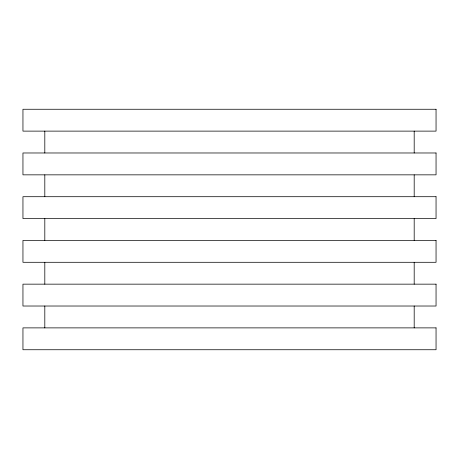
<?xml version="1.0" encoding="UTF-8"?>
<svg xmlns="http://www.w3.org/2000/svg" width="459" height="459" viewBox="0 0 459 459"><rect width="100%" height="100%" fill="white"/><g stroke="black" fill="none" stroke-linecap="round" stroke-linejoin="round"><path stroke-width="0.69" d="M414.19 131.119L414.19 152.979M414.19 174.845L414.19 196.704M414.19 218.57L414.19 240.43M414.19 262.296L414.19 284.155M414.19 306.021L414.19 327.881M44.81 131.119L44.81 152.979M44.81 174.845L44.81 196.704M44.81 218.57L44.81 240.43M44.81 262.296L44.81 284.155M44.81 306.021L44.81 327.881M436.05 109.259L22.95 109.259L22.95 131.119L436.05 131.119L436.05 109.259M436.05 152.979L22.95 152.979L22.95 174.845L436.05 174.845L436.05 152.979M436.05 196.704L22.95 196.704L22.95 218.57L436.05 218.57L436.05 196.704M436.05 240.43L22.95 240.43L22.95 262.296L436.05 262.296L436.05 240.43M436.05 284.155L22.95 284.155L22.95 306.021L436.05 306.021L436.05 284.155M436.05 327.881L22.95 327.881L22.95 349.741L436.05 349.741L436.05 327.881"/></g></svg>
